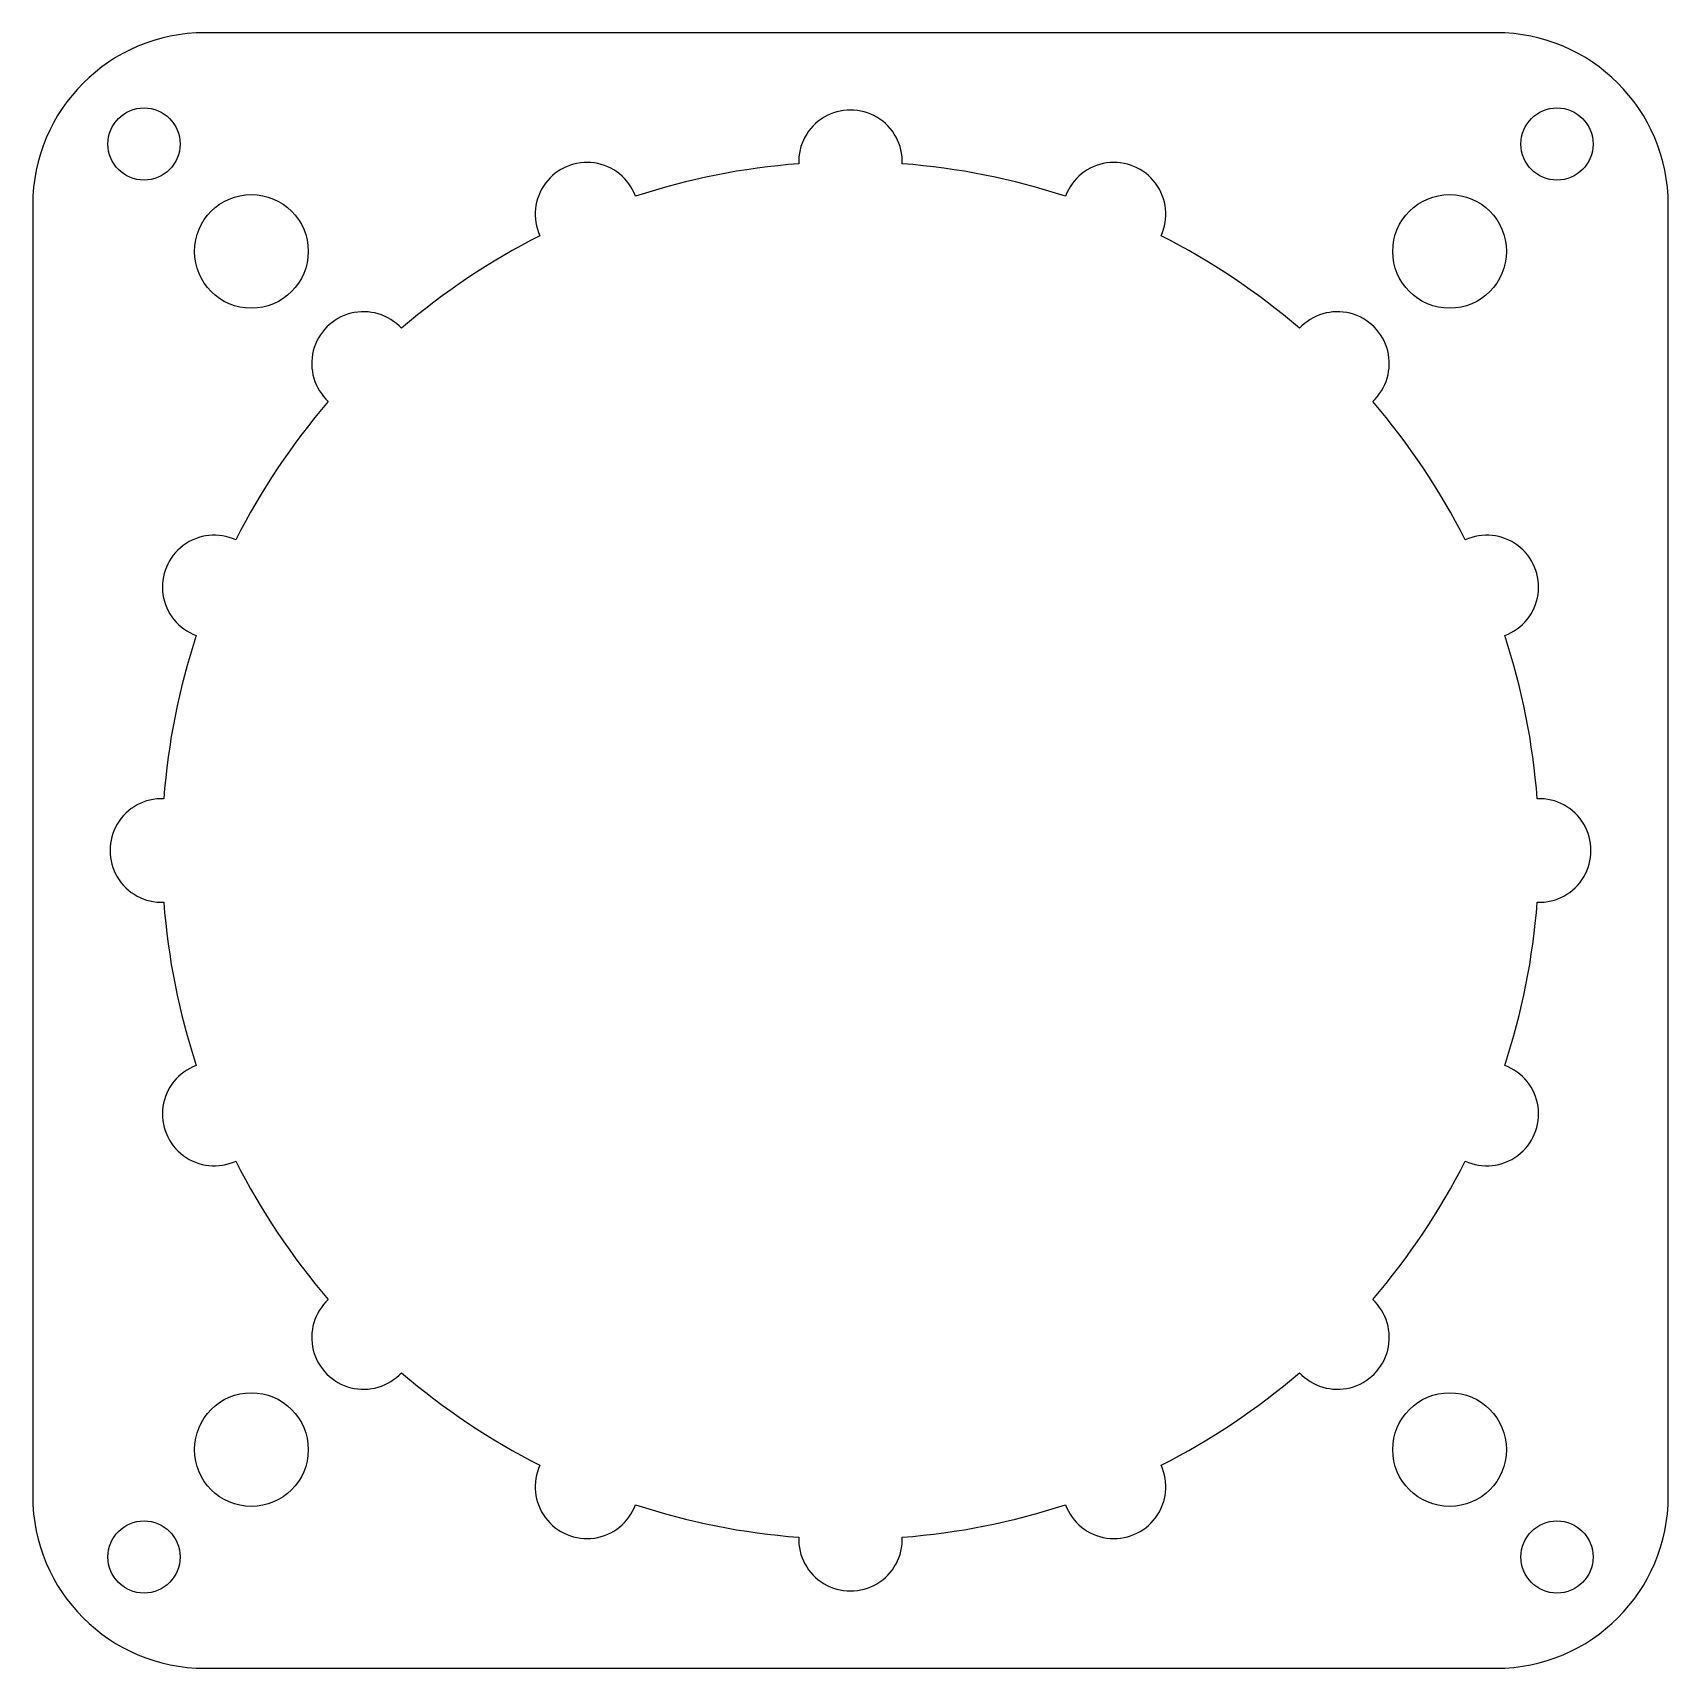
# Model space of a CAD drawing. Header units: millimetres. Extents: x -47.5 to 47.5, y -47.5 to 47.5.
import ezdxf

# ---------------------------------------------------------------- set-up
doc = ezdxf.new("R2010")
doc.units = ezdxf.units.MM
doc.layers.add('Part__Feature', color=7, linetype='CONTINUOUS')

msp = doc.modelspace()

# ---------------------------------------------------------------- linework, layer by layer
at = {"layer": 'Part__Feature'}
for p, q in [((-37.5, 47.5, -0.305), (-37.5, 47.5, 0.915)), ((37.5, 47.5, -0.305), (-37.5, 47.5, -0.305)), ((-37.5, 47.5, -0.305), (-37.5, 47.5, 0.915)), ((37.5, 47.5, 0.915), (-37.5, 47.5, 0.915)), ((37.5, 47.5, 0.915), (-37.5, 47.5, 0.915)), ((37.5, 47.5, -0.305), (-37.5, 47.5, -0.305)), ((37.5, 47.5, -0.305), (37.5, 47.5, 0.915)), ((37.5, 47.5, -0.305), (37.5, 47.5, 0.915)), ((-38.9355, 41.0355, 0.915), (-38.9355, 41.0355, -0.305)), ((-38.9355, 41.0355, 0.915), (-38.9355, 41.0355, -0.305)), ((43.1355, 41.0355, 0.915), (43.1355, 41.0355, -0.305)), ((43.1355, 41.0355, 0.915), (43.1355, 41.0355, -0.305)), ((-3.00787, 39.8867, -0.305), (-3.00787, 39.8867, 0.915)), ((-3.00787, 39.8867, -0.305), (-3.00787, 39.8867, 0.915)), ((3.00787, 39.8867, -0.305), (3.00787, 39.8867, 0.915)), ((3.00787, 39.8867, -0.305), (3.00787, 39.8867, 0.915)), ((-12.4851, 38.0016, -0.305), (-12.4851, 38.0016, 0.915)), ((-12.4851, 38.0016, -0.305), (-12.4851, 38.0016, 0.915)), ((12.4851, 38.0016, -0.305), (12.4851, 38.0016, 0.915)), ((12.4851, 38.0016, -0.305), (12.4851, 38.0016, 0.915)), ((-47.5, 37.5, -0.305), (-47.5, -37.5, -0.305)), ((-47.5, 37.5, 0.915), (-47.5, -37.5, 0.915)), ((-47.5, 37.5, -0.305), (-47.5, 37.5, 0.915)), ((-47.5, 37.5, -0.305), (-47.5, 37.5, 0.915)), ((-47.5, 37.5, 0.915), (-47.5, -37.5, 0.915)), ((-47.5, 37.5, -0.305), (-47.5, -37.5, -0.305)), ((47.5, 37.5, -0.305), (47.5, 37.5, 0.915)), ((47.5, -37.5, -0.305), (47.5, 37.5, -0.305)), ((47.5, 37.5, -0.305), (47.5, 37.5, 0.915)), ((47.5, -37.5, 0.915), (47.5, 37.5, 0.915)), ((47.5, -37.5, 0.915), (47.5, 37.5, 0.915)), ((47.5, -37.5, -0.305), (47.5, 37.5, -0.305)), ((-18.0429, 35.6995, -0.305), (-18.0429, 35.6995, 0.915)), ((-18.0429, 35.6995, -0.305), (-18.0429, 35.6995, 0.915)), ((18.0429, 35.6995, -0.305), (18.0429, 35.6995, 0.915)), ((18.0429, 35.6995, -0.305), (18.0429, 35.6995, 0.915)), ((-38.1, 34.798, 0.915), (-38.1, 34.798, -0.305)), ((-38.1, 34.798, 0.915), (-38.1, 34.798, -0.305)), ((31.496, 34.798, 0.915), (31.496, 34.798, -0.305)), ((31.496, 34.798, 0.915), (31.496, 34.798, -0.305)), ((-26.0773, 30.3311, -0.305), (-26.0773, 30.3311, 0.915)), ((-26.0773, 30.3311, -0.305), (-26.0773, 30.3311, 0.915)), ((26.0773, 30.3311, -0.305), (26.0773, 30.3311, 0.915)), ((26.0773, 30.3311, -0.305), (26.0773, 30.3311, 0.915)), ((-30.3311, 26.0773, -0.305), (-30.3311, 26.0773, 0.915)), ((-30.3311, 26.0773, -0.305), (-30.3311, 26.0773, 0.915)), ((30.3311, 26.0773, -0.305), (30.3311, 26.0773, 0.915)), ((30.3311, 26.0773, -0.305), (30.3311, 26.0773, 0.915)), ((-35.6995, 18.0429, -0.305), (-35.6995, 18.0429, 0.915)), ((-35.6995, 18.0429, -0.305), (-35.6995, 18.0429, 0.915)), ((35.6995, 18.0429, -0.305), (35.6995, 18.0429, 0.915)), ((35.6995, 18.0429, -0.305), (35.6995, 18.0429, 0.915)), ((-38.0016, 12.4851, -0.305), (-38.0016, 12.4851, 0.915)), ((-38.0016, 12.4851, -0.305), (-38.0016, 12.4851, 0.915)), ((38.0016, 12.4851, -0.305), (38.0016, 12.4851, 0.915)), ((38.0016, 12.4851, -0.305), (38.0016, 12.4851, 0.915)), ((-39.8867, 3.00787, -0.305), (-39.8867, 3.00787, 0.915)), ((-39.8867, 3.00787, -0.305), (-39.8867, 3.00787, 0.915)), ((39.8867, 3.00787, -0.305), (39.8867, 3.00787, 0.915)), ((39.8867, 3.00787, -0.305), (39.8867, 3.00787, 0.915)), ((-39.8867, -3.00787, -0.305), (-39.8867, -3.00787, 0.915)), ((-39.8867, -3.00787, -0.305), (-39.8867, -3.00787, 0.915)), ((39.8867, -3.00787, -0.305), (39.8867, -3.00787, 0.915)), ((39.8867, -3.00787, -0.305), (39.8867, -3.00787, 0.915)), ((-38.0016, -12.4851, -0.305), (-38.0016, -12.4851, 0.915)), ((-38.0016, -12.4851, -0.305), (-38.0016, -12.4851, 0.915)), ((38.0016, -12.4851, -0.305), (38.0016, -12.4851, 0.915)), ((38.0016, -12.4851, -0.305), (38.0016, -12.4851, 0.915)), ((-35.6995, -18.0429, -0.305), (-35.6995, -18.0429, 0.915)), ((-35.6995, -18.0429, -0.305), (-35.6995, -18.0429, 0.915)), ((35.6995, -18.0429, -0.305), (35.6995, -18.0429, 0.915)), ((35.6995, -18.0429, -0.305), (35.6995, -18.0429, 0.915)), ((-30.3311, -26.0773, -0.305), (-30.3311, -26.0773, 0.915)), ((-30.3311, -26.0773, -0.305), (-30.3311, -26.0773, 0.915)), ((30.3311, -26.0773, -0.305), (30.3311, -26.0773, 0.915)), ((30.3311, -26.0773, -0.305), (30.3311, -26.0773, 0.915)), ((-26.0773, -30.3311, -0.305), (-26.0773, -30.3311, 0.915)), ((-26.0773, -30.3311, -0.305), (-26.0773, -30.3311, 0.915)), ((26.0773, -30.3311, -0.305), (26.0773, -30.3311, 0.915)), ((26.0773, -30.3311, -0.305), (26.0773, -30.3311, 0.915)), ((-38.1, -34.798, 0.915), (-38.1, -34.798, -0.305)), ((-38.1, -34.798, 0.915), (-38.1, -34.798, -0.305)), ((31.496, -34.798, 0.915), (31.496, -34.798, -0.305)), ((31.496, -34.798, 0.915), (31.496, -34.798, -0.305)), ((-18.0429, -35.6995, -0.305), (-18.0429, -35.6995, 0.915)), ((-18.0429, -35.6995, -0.305), (-18.0429, -35.6995, 0.915)), ((18.0429, -35.6995, -0.305), (18.0429, -35.6995, 0.915)), ((18.0429, -35.6995, -0.305), (18.0429, -35.6995, 0.915)), ((-47.5, -37.5, -0.305), (-47.5, -37.5, 0.915)), ((-47.5, -37.5, -0.305), (-47.5, -37.5, 0.915)), ((47.5, -37.5, -0.305), (47.5, -37.5, 0.915)), ((47.5, -37.5, -0.305), (47.5, -37.5, 0.915)), ((-12.4851, -38.0016, -0.305), (-12.4851, -38.0016, 0.915)), ((-12.4851, -38.0016, -0.305), (-12.4851, -38.0016, 0.915)), ((12.4851, -38.0016, -0.305), (12.4851, -38.0016, 0.915)), ((12.4851, -38.0016, -0.305), (12.4851, -38.0016, 0.915)), ((-3.00787, -39.8867, -0.305), (-3.00787, -39.8867, 0.915)), ((-3.00787, -39.8867, -0.305), (-3.00787, -39.8867, 0.915)), ((3.00787, -39.8867, -0.305), (3.00787, -39.8867, 0.915)), ((3.00787, -39.8867, -0.305), (3.00787, -39.8867, 0.915)), ((-38.9355, -41.0355, 0.915), (-38.9355, -41.0355, -0.305)), ((-38.9355, -41.0355, 0.915), (-38.9355, -41.0355, -0.305)), ((43.1355, -41.0355, 0.915), (43.1355, -41.0355, -0.305)), ((43.1355, -41.0355, 0.915), (43.1355, -41.0355, -0.305)), ((-37.5, -47.5, -0.305), (37.5, -47.5, -0.305)), ((-37.5, -47.5, 0.915), (37.5, -47.5, 0.915)), ((-37.5, -47.5, -0.305), (-37.5, -47.5, 0.915)), ((-37.5, -47.5, -0.305), (-37.5, -47.5, 0.915)), ((-37.5, -47.5, 0.915), (37.5, -47.5, 0.915)), ((-37.5, -47.5, -0.305), (37.5, -47.5, -0.305)), ((37.5, -47.5, -0.305), (37.5, -47.5, 0.915)), ((37.5, -47.5, -0.305), (37.5, -47.5, 0.915))]:
    msp.add_line(p, q, dxfattribs=at)
for centre, radius in [((-41.0355, 41.0355), 2.1), ((-41.0355, 41.0355), 2.1), ((-41.0355, 41.0355), 2.1), ((-41.0355, 41.0355), 2.1), ((41.0355, 41.0355), 2.1), ((41.0355, 41.0355), 2.1), ((41.0355, 41.0355), 2.1), ((41.0355, 41.0355), 2.1), ((-34.798, 34.798), 3.302), ((-34.798, 34.798), 3.302), ((-34.798, 34.798), 3.302), ((-34.798, 34.798), 3.302), ((34.798, 34.798), 3.302), ((34.798, 34.798), 3.302), ((34.798, 34.798), 3.302), ((34.798, 34.798), 3.302), ((-34.798, -34.798), 3.302), ((-34.798, -34.798), 3.302), ((-34.798, -34.798), 3.302), ((-34.798, -34.798), 3.302), ((34.798, -34.798), 3.302), ((34.798, -34.798), 3.302), ((34.798, -34.798), 3.302), ((34.798, -34.798), 3.302), ((-41.0355, -41.0355), 2.1), ((-41.0355, -41.0355), 2.1), ((-41.0355, -41.0355), 2.1), ((-41.0355, -41.0355), 2.1), ((41.0355, -41.0355), 2.1), ((41.0355, -41.0355), 2.1), ((41.0355, -41.0355), 2.1), ((41.0355, -41.0355), 2.1)]:
    msp.add_circle(centre, radius, dxfattribs=at)
for centre, radius, start, end in [((-37.5, 37.5, -0.305), 10, 90, 180), ((-37.5, 37.5, 0.915), 10, 90, 180), ((-37.5, 37.5, 0.915), 10, 90, 180), ((-37.5, 37.5, -0.305), 10, 90, 180), ((37.5, 37.5, -0.305), 10, 0, 90), ((37.5, 37.5, 0.915), 10, 0, 90), ((37.5, 37.5, 0.915), 10, 0, 90), ((37.5, 37.5, -0.305), 10, 0, 90), ((0, 40, 0.915), 3.01, -2.15626, -177.844), ((0, 40, -0.305), 3.01, -2.15626, -177.844), ((0, 40, 0.915), 3.01, -2.15626, -177.844), ((0, 40, -0.305), 3.01, -2.15626, -177.844), ((-15.3073, 36.9552, 0.915), 3.01, 20.3437, -155.344), ((-15.3073, 36.9552, -0.305), 3.01, 20.3437, -155.344), ((-15.3073, 36.9552, 0.915), 3.01, 20.3437, -155.344), ((-15.3073, 36.9552, -0.305), 3.01, 20.3437, -155.344), ((15.3073, 36.9552, 0.915), 3.01, -24.6563, 159.656), ((15.3073, 36.9552, -0.305), 3.01, -24.6563, 159.656), ((15.3073, 36.9552, 0.915), 3.01, -24.6563, 159.656), ((15.3073, 36.9552, -0.305), 3.01, -24.6563, 159.656), ((0, 0, 0.915), 40, 94.3125, 108.187), ((0, 0, -0.305), 40, 94.3125, 108.187), ((0, 0, 0.915), 40, 94.3125, 108.187), ((0, 0, -0.305), 40, 94.3125, 108.187), ((0, 0, 0.915), 40, 71.8125, 85.6875), ((0, 0, -0.305), 40, 71.8125, 85.6875), ((0, 0, 0.915), 40, 71.8125, 85.6875), ((0, 0, -0.305), 40, 71.8125, 85.6875), ((0, 0, 0.915), 40, 116.813, 130.687), ((0, 0, -0.305), 40, 116.813, 130.687), ((0, 0, 0.915), 40, 116.813, 130.687), ((0, 0, -0.305), 40, 116.813, 130.687), ((0, 0, 0.915), 40, 49.3125, 63.1875), ((0, 0, -0.305), 40, 49.3125, 63.1875), ((0, 0, 0.915), 40, 49.3125, 63.1875), ((0, 0, -0.305), 40, 49.3125, 63.1875), ((-28.2843, 28.2843, 0.915), 3.01, 42.8437, -132.844), ((-28.2843, 28.2843, -0.305), 3.01, 42.8437, -132.844), ((-28.2843, 28.2843, 0.915), 3.01, 42.8437, -132.844), ((-28.2843, 28.2843, -0.305), 3.01, 42.8437, -132.844), ((28.2843, 28.2843, 0.915), 3.01, -47.1563, 137.156), ((28.2843, 28.2843, -0.305), 3.01, -47.1563, 137.156), ((28.2843, 28.2843, 0.915), 3.01, -47.1563, 137.156), ((28.2843, 28.2843, -0.305), 3.01, -47.1563, 137.156), ((0, 0, 0.915), 40, 139.313, 153.187), ((0, 0, -0.305), 40, 139.313, 153.187), ((0, 0, 0.915), 40, 139.313, 153.187), ((0, 0, -0.305), 40, 139.313, 153.187), ((0, 0, 0.915), 40, 26.8125, 40.6875), ((0, 0, -0.305), 40, 26.8125, 40.6875), ((0, 0, 0.915), 40, 26.8125, 40.6875), ((0, 0, -0.305), 40, 26.8125, 40.6875), ((-36.9552, 15.3073, 0.915), 3.01, 65.3437, -110.344), ((-36.9552, 15.3073, -0.305), 3.01, 65.3437, -110.344), ((-36.9552, 15.3073, 0.915), 3.01, 65.3437, -110.344), ((-36.9552, 15.3073, -0.305), 3.01, 65.3437, -110.344), ((36.9552, 15.3073, 0.915), 3.01, -69.6563, 114.656), ((36.9552, 15.3073, -0.305), 3.01, -69.6563, 114.656), ((36.9552, 15.3073, 0.915), 3.01, -69.6563, 114.656), ((36.9552, 15.3073, -0.305), 3.01, -69.6563, 114.656), ((0, 0, 0.915), 40, 161.813, 175.687), ((0, 0, -0.305), 40, 161.813, 175.687), ((0, 0, 0.915), 40, 161.813, 175.687), ((0, 0, -0.305), 40, 161.813, 175.687), ((0, 0, 0.915), 40, 4.31253, 18.1875), ((0, 0, -0.305), 40, 4.31253, 18.1875), ((0, 0, 0.915), 40, 4.31253, 18.1875), ((0, 0, -0.305), 40, 4.31253, 18.1875), ((-40, 0, 0.915), 3.01, 87.8437, -87.8437), ((-40, 0, -0.305), 3.01, 87.8437, -87.8437), ((-40, 0, 0.915), 3.01, 87.8437, -87.8437), ((-40, 0, -0.305), 3.01, 87.8437, -87.8437), ((40, 0, 0.915), 3.01, -92.1563, 92.1563), ((40, 0, -0.305), 3.01, -92.1563, 92.1563), ((40, 0, 0.915), 3.01, -92.1563, 92.1563), ((40, 0, -0.305), 3.01, -92.1563, 92.1563), ((0, 0, 0.915), 40, -175.687, -161.813), ((0, 0, -0.305), 40, -175.687, -161.813), ((0, 0, 0.915), 40, -175.687, -161.813), ((0, 0, -0.305), 40, -175.687, -161.813), ((0, 0, 0.915), 40, -18.1875, -4.31253), ((0, 0, -0.305), 40, -18.1875, -4.31253), ((0, 0, 0.915), 40, -18.1875, -4.31253), ((0, 0, -0.305), 40, -18.1875, -4.31253), ((-36.9552, -15.3073, 0.915), 3.01, 110.344, -65.3437), ((-36.9552, -15.3073, -0.305), 3.01, 110.344, -65.3437), ((-36.9552, -15.3073, 0.915), 3.01, 110.344, -65.3437), ((-36.9552, -15.3073, -0.305), 3.01, 110.344, -65.3437), ((36.9552, -15.3073, 0.915), 3.01, -114.656, 69.6563), ((36.9552, -15.3073, -0.305), 3.01, -114.656, 69.6563), ((36.9552, -15.3073, 0.915), 3.01, -114.656, 69.6563), ((36.9552, -15.3073, -0.305), 3.01, -114.656, 69.6563), ((0, 0, 0.915), 40, -153.187, -139.313), ((0, 0, -0.305), 40, -153.187, -139.313), ((0, 0, 0.915), 40, -153.187, -139.313), ((0, 0, -0.305), 40, -153.187, -139.313), ((0, 0, 0.915), 40, -40.6875, -26.8125), ((0, 0, -0.305), 40, -40.6875, -26.8125), ((0, 0, 0.915), 40, -40.6875, -26.8125), ((0, 0, -0.305), 40, -40.6875, -26.8125), ((-28.2843, -28.2843, 0.915), 3.01, 132.844, -42.8437), ((-28.2843, -28.2843, -0.305), 3.01, 132.844, -42.8437), ((-28.2843, -28.2843, 0.915), 3.01, 132.844, -42.8437), ((-28.2843, -28.2843, -0.305), 3.01, 132.844, -42.8437), ((28.2843, -28.2843, 0.915), 3.01, -137.156, 47.1563), ((28.2843, -28.2843, -0.305), 3.01, -137.156, 47.1563), ((28.2843, -28.2843, 0.915), 3.01, -137.156, 47.1563), ((28.2843, -28.2843, -0.305), 3.01, -137.156, 47.1563), ((0, 0, 0.915), 40, -130.687, -116.813), ((0, 0, -0.305), 40, -130.687, -116.813), ((0, 0, 0.915), 40, -130.687, -116.813), ((0, 0, -0.305), 40, -130.687, -116.813), ((0, 0, 0.915), 40, -63.1875, -49.3125), ((0, 0, -0.305), 40, -63.1875, -49.3125), ((0, 0, 0.915), 40, -63.1875, -49.3125), ((0, 0, -0.305), 40, -63.1875, -49.3125), ((-15.3073, -36.9552, 0.915), 3.01, 155.344, -20.3437), ((-15.3073, -36.9552, -0.305), 3.01, 155.344, -20.3437), ((-15.3073, -36.9552, 0.915), 3.01, 155.344, -20.3437), ((-15.3073, -36.9552, -0.305), 3.01, 155.344, -20.3437), ((15.3073, -36.9552, 0.915), 3.01, -159.656, 24.6563), ((15.3073, -36.9552, -0.305), 3.01, -159.656, 24.6563), ((15.3073, -36.9552, 0.915), 3.01, -159.656, 24.6563), ((15.3073, -36.9552, -0.305), 3.01, -159.656, 24.6563), ((-37.5, -37.5, -0.305), 10, 180, -90), ((-37.5, -37.5, 0.915), 10, 180, -90), ((-37.5, -37.5, 0.915), 10, 180, -90), ((-37.5, -37.5, -0.305), 10, 180, -90), ((37.5, -37.5, -0.305), 10, -90, 0), ((37.5, -37.5, 0.915), 10, -90, 0), ((37.5, -37.5, 0.915), 10, -90, 0), ((37.5, -37.5, -0.305), 10, -90, 0), ((0, 0, 0.915), 40, -108.187, -94.3125), ((0, 0, -0.305), 40, -108.187, -94.3125), ((0, 0, 0.915), 40, -108.187, -94.3125), ((0, 0, -0.305), 40, -108.187, -94.3125), ((0, 0, 0.915), 40, -85.6875, -71.8125), ((0, 0, -0.305), 40, -85.6875, -71.8125), ((0, 0, 0.915), 40, -85.6875, -71.8125), ((0, 0, -0.305), 40, -85.6875, -71.8125), ((0, -40, 0.915), 3.01, 177.844, 2.15626), ((0, -40, -0.305), 3.01, 177.844, 2.15626), ((0, -40, 0.915), 3.01, 177.844, 2.15626), ((0, -40, -0.305), 3.01, 177.844, 2.15626)]:
    msp.add_arc(centre, radius, start, end, dxfattribs=at)

doc.saveas('drawing.dxf')
